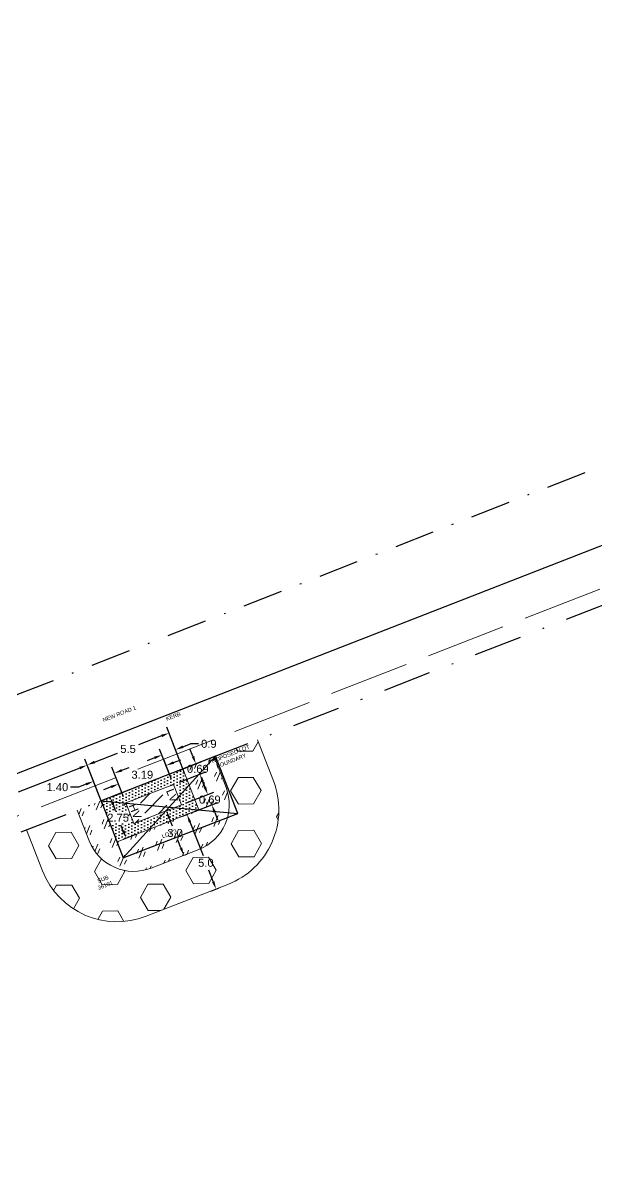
# Model space of a CAD drawing. Header units: metres. Extents: x 303471 to 304743, y 6269257 to 6269879.
# Drawn here: x 304260.9 to 304296.7, y 6269626.3 to 6269697.9 of the extents above; entities that cross this region are included whole.
import ezdxf
from ezdxf.enums import TextEntityAlignment as Align

# ---------------------------------------------------------------- set-up
doc = ezdxf.new("R2010")
doc.units = ezdxf.units.M
for name, pattern in [('DASHDOT2', [0.5, 0.25, -0.125, 0, -0.125]), ('DASHDOTX2', [2, 1, -0.5, 0, -0.5]), ('IE Trench LV', [6.5, 5, -1.5]), ('IECLTRLV', [6.5, 5, -1.5]), ('PHANTOM2', [1.25, 0.625, -0.125, 0.125, -0.125, 0.125, -0.125])]:
    doc.linetypes.add(name, pattern=pattern)
doc.layers.get('0').update_dxf_attribs({"color": 6})
for name, color, linetype in [('_User Miscellaneous1', 7, 'Continuous'), ('_User Miscellaneous4', 7, 'Continuous'), ('_User Miscellaneous5', 7, 'Continuous'), ('_User Miscellaneous6', 7, 'Continuous'), ('_User Miscellaneous7', 7, 'Continuous'), ('Notes', 7, 'Continuous'), ('Sub_SP_NEW', 2, 'Continuous')]:
    doc.layers.add(name, color=color, linetype=linetype)
doc.layers.add('Trench_SP_NEW', color=7, linetype='IECLTRLV', lineweight=20)
doc.styles.get("Standard").update_dxf_attribs({"font": 'arial.ttf'})
doc.dimstyles.get("Standard").update_dxf_attribs({"dimtxt": 0.18, "dimasz": 0.18, "dimexe": 0.18, "dimexo": 0.0625, "dimgap": 0.09, "dimtad": 0, "dimtih": 1, "dimtoh": 1, "dimdec": 4, "dimzin": 0, "dimdsep": 46, "dimtxsty": 'Standard', "dimcen": 0.09, "dimadec": 0, "dimazin": 0, "dimtfac": 1, "dimtdec": 4, "dimtofl": 0, "dimtmove": 0, "dimatfit": 3, "dimfxl": 1, "dimtolj": 1, "dimtzin": 0, "dimarcsym": 0})

# ---------------------------------------------------------------- blocks, each defined once
blk = doc.blocks.new('SUB_PADMOUNT_NEW')
for p, q in [((-3.84, 1.92), (3.84, -1.92)), ((3.84, 1.92), (-3.84, -1.92))]:
    blk.add_line(p, q)
blk.add_lwpolyline([(-3.84, -1.92), (3.84, -1.92), (3.84, 1.92), (-3.84, 1.92)], close=True)
for tag, height, flags, p in [('ASSET_NUM', 2.5, 8, (2, 2)), ('STREET_CODE', 0.2, 9, (1.5, 0)), ('OPERATING_VOLTAGE', 0.2, 9, (1.5, -0.4)), ('ORIENTATION', 0.2, 9, (1.5, -0.6)), ('OWNED_BY', 0.2, 9, (1.5, -0.8)), ('NO_PHASES', 0.2, 9, (1.5, -0.2)), ('OPERATED_BY', 0.2, 9, (1.5, -1)), ('CONSTRUCTED_VOLTAGE', 0.2, 9, (1.5, -1.4)), ('MAINTAINED_BY', 0.2, 9, (1.5, -1.2)), ('SECONDARY_VOLTAGE', 0.2, 9, (1.5, -1.6)), ('STATE', 0.2, 9, (1.5, -1.8)), ('SUBSTATION_TYPE', 0.2, 9, (1.5, -2.2)), ('PARENT', 0.2, 9, (1.5, -2)), ('SUBURB', 0.2, 9, (1.5, -2.8)), ('USAGE', 0.2, 9, (1.5, -2.4)), ('LEGEND', 0.2, 9, (1.5, -2.6)), ('Z', 0.2, 1, (1.5, -3.6)), ('STREETNAME', 0.2, 9, (1.5, -3)), ('LOCATION', 0.2, 9, (1.5, -3.2)), ('NOTES', 0.2, 9, (1.5, -3.4))]:
    blk.add_attdef(tag, text='', height=height, dxfattribs=dict(flags=flags)).set_placement(p, align=Align.MIDDLE_LEFT)
blk = doc.blocks.new('*D154')
at = {"layer": '_User Miscellaneous5', "color": 0, "linetype": 'Continuous', "lineweight": -2, "transparency": 16777216}
for p, q in [((304269.525, 6269653.339), (304268.086, 6269652.778)), ((304270.716, 6269651.658), (304269.845, 6269653.893)), ((304265.593, 6269649.661), (304264.722, 6269651.896)), ((304265.333, 6269651.705), (304266.772, 6269652.266))]:
    blk.add_line(p, q, dxfattribs=at)
at = {"layer": '_User Miscellaneous5', "color": 0, "linetype": 'Continuous', "lineweight": 0, "transparency": 16777216}
for points in [[(304269.494, 6269653.416), (304269.555, 6269653.261), (304269.991, 6269653.52)], [(304265.303, 6269651.783), (304265.364, 6269651.627), (304264.868, 6269651.524)]]:
    blk.add_solid(points, dxfattribs=at)
at = {"layer": 'Defpoints', "color": 0, "linetype": 'Continuous', "lineweight": 0, "transparency": 16777216}
for p in [(304269.991, 6269653.52), (304270.862, 6269651.285), (304265.739, 6269649.289)]:
    blk.add_point(p, dxfattribs=at)
at = {"layer": '_User Miscellaneous5', "color": 0, "linetype": 'Continuous', "lineweight": 0, "transparency": 16777216, "insert": (304267.429, 6269652.522), "char_height": 0.5, "attachment_point": 5}
blk.add_mtext('\\A1;5.5', dxfattribs=at)
blk = doc.blocks.new('*D153')
at = {"layer": '_User Miscellaneous5', "color": 0, "linetype": 'Continuous', "lineweight": -2, "transparency": 16777216}
for p, q in [((304266.856, 6269649.724), (304266.12, 6269649.437)), ((304266.488, 6269649.044), (304266.629, 6269648.683)), ((304267.125, 6269647.411), (304266.984, 6269647.772)), ((304267.857, 6269647.159), (304267.121, 6269646.872))]:
    blk.add_line(p, q, dxfattribs=at)
at = {"layer": '_User Miscellaneous5', "color": 0, "linetype": 'Continuous', "lineweight": 0, "transparency": 16777216}
for points in [[(304266.566, 6269649.074), (304266.411, 6269649.013), (304266.307, 6269649.51)], [(304267.203, 6269647.441), (304267.048, 6269647.381), (304267.307, 6269646.945)]]:
    blk.add_solid(points, dxfattribs=at)
at = {"layer": 'Defpoints', "color": 0, "linetype": 'Continuous', "lineweight": 0, "transparency": 16777216}
for p in [(304267.042, 6269649.797), (304267.307, 6269646.945), (304268.043, 6269647.232)]:
    blk.add_point(p, dxfattribs=at)
at = {"layer": '_User Miscellaneous5', "color": 0, "linetype": 'Continuous', "lineweight": 0, "transparency": 16777216, "insert": (304266.807, 6269648.227), "char_height": 0.5, "attachment_point": 5}
blk.add_mtext('\\A1;2.75', dxfattribs=at)
blk = doc.blocks.new('*D155')
at = {"layer": '_User Miscellaneous5', "color": 0, "linetype": 'Continuous', "lineweight": -2, "transparency": 16777216}
for p, q in [((304270.12, 6269650.685), (304269.66, 6269651.864)), ((304270.271, 6269651.673), (304270.737, 6269651.855)), ((304267.148, 6269649.526), (304266.688, 6269650.705)), ((304266.368, 6269650.15), (304265.902, 6269649.969))]:
    blk.add_line(p, q, dxfattribs=at)
at = {"layer": '_User Miscellaneous5', "color": 0, "linetype": 'Continuous', "lineweight": 0, "transparency": 16777216}
for points in [[(304270.241, 6269651.751), (304270.302, 6269651.596), (304269.806, 6269651.491)], [(304266.338, 6269650.228), (304266.398, 6269650.073), (304266.834, 6269650.332)]]:
    blk.add_solid(points, dxfattribs=at)
at = {"layer": 'Defpoints', "color": 0, "linetype": 'Continuous', "lineweight": 0, "transparency": 16777216}
for p in [(304269.806, 6269651.491), (304270.266, 6269650.312), (304267.294, 6269649.153)]:
    blk.add_point(p, dxfattribs=at)
at = {"layer": '_User Miscellaneous5', "color": 0, "linetype": 'Continuous', "lineweight": 0, "transparency": 16777216, "insert": (304268.32, 6269650.912), "char_height": 0.5, "attachment_point": 5}
blk.add_mtext('\\A1;3.19', dxfattribs=at)
blk = doc.blocks.new('*D156')
at = {"layer": '_User Miscellaneous5', "color": 0, "linetype": 'Continuous', "lineweight": -2, "transparency": 16777216}
for p, q in [((304267.148, 6269649.526), (304266.425, 6269651.38)), ((304267.036, 6269651.19), (304267.502, 6269651.371)), ((304265.845, 6269649.017), (304265.121, 6269650.872)), ((304264.335, 6269650.136), (304263.835, 6269650.136)), ((304264.801, 6269650.318), (304264.335, 6269650.136))]:
    blk.add_line(p, q, dxfattribs=at)
at = {"layer": '_User Miscellaneous5', "color": 0, "linetype": 'Continuous', "lineweight": 0, "transparency": 16777216}
for points in [[(304267.006, 6269651.267), (304267.066, 6269651.112), (304266.57, 6269651.008)], [(304264.77, 6269650.395), (304264.831, 6269650.24), (304265.266, 6269650.499)]]:
    blk.add_solid(points, dxfattribs=at)
at = {"layer": 'Defpoints', "color": 0, "linetype": 'Continuous', "lineweight": 0, "transparency": 16777216}
for p in [(304266.57, 6269651.008), (304267.294, 6269649.153), (304265.99, 6269648.644)]:
    blk.add_point(p, dxfattribs=at)
at = {"layer": '_User Miscellaneous5', "color": 0, "linetype": 'Continuous', "lineweight": 0, "transparency": 16777216, "insert": (304263.01, 6269650.136), "char_height": 0.5, "attachment_point": 5}
blk.add_mtext('\\A1;1.40', dxfattribs=at)
blk = doc.blocks.new('*D157')
at = {"layer": '_User Miscellaneous5', "color": 0, "linetype": 'Continuous', "lineweight": -2, "transparency": 16777216}
for p, q in [((304270.12, 6269650.685), (304269.403, 6269652.522)), ((304270.967, 6269651.015), (304270.251, 6269652.853)), ((304270.862, 6269652.662), (304271.328, 6269652.844)), ((304271.828, 6269652.844), (304271.328, 6269652.844)), ((304269.083, 6269651.968), (304268.617, 6269651.786))]:
    blk.add_line(p, q, dxfattribs=at)
at = {"layer": '_User Miscellaneous5', "color": 0, "linetype": 'Continuous', "lineweight": 0, "transparency": 16777216}
for points in [[(304270.831, 6269652.74), (304270.892, 6269652.584), (304270.396, 6269652.48)], [(304269.053, 6269652.046), (304269.113, 6269651.89), (304269.549, 6269652.15)]]:
    blk.add_solid(points, dxfattribs=at)
at = {"layer": 'Defpoints', "color": 0, "linetype": 'Continuous', "lineweight": 0, "transparency": 16777216}
for p in [(304270.396, 6269652.48), (304271.113, 6269650.643), (304270.266, 6269650.312)]:
    blk.add_point(p, dxfattribs=at)
at = {"layer": '_User Miscellaneous5', "color": 0, "linetype": 'Continuous', "lineweight": 0, "transparency": 16777216, "insert": (304272.483, 6269652.844), "char_height": 0.5, "attachment_point": 5}
blk.add_mtext('\\A1;0.9', dxfattribs=at)
blk = doc.blocks.new('*D149')
at = {"layer": '_User Miscellaneous5', "color": 0, "linetype": 'Continuous', "lineweight": -2, "transparency": 16777216}
for p, q in [((304270.792, 6269648.303), (304271.304, 6269648.503)), ((304271.3, 6269647.964), (304272.118, 6269645.864)), ((304272.752, 6269644.237), (304272.473, 6269644.953)), ((304272.607, 6269643.644), (304273.12, 6269643.844))]:
    blk.add_line(p, q, dxfattribs=at)
at = {"layer": '_User Miscellaneous5', "color": 0, "linetype": 'Continuous', "lineweight": 0, "transparency": 16777216}
for points in [[(304271.377, 6269647.995), (304271.222, 6269647.934), (304271.118, 6269648.43)], [(304272.83, 6269644.268), (304272.674, 6269644.207), (304272.933, 6269643.772)]]:
    blk.add_solid(points, dxfattribs=at)
at = {"layer": 'Defpoints', "color": 0, "linetype": 'Continuous', "lineweight": 0, "transparency": 16777216}
for p in [(304270.605, 6269648.231), (304272.421, 6269643.572), (304272.933, 6269643.772)]:
    blk.add_point(p, dxfattribs=at)
at = {"layer": '_User Miscellaneous5', "color": 0, "linetype": 'Continuous', "lineweight": 0, "transparency": 16777216, "insert": (304272.296, 6269645.408), "char_height": 0.5, "attachment_point": 5}
blk.add_mtext('\\A1;5.0', dxfattribs=at)
blk = doc.blocks.new('*D150')
at = {"layer": '_User Miscellaneous5', "color": 0, "linetype": 'Continuous', "lineweight": -2, "transparency": 16777216}
for p, q in [((304269.902, 6269648.7), (304270.012, 6269648.743)), ((304270.008, 6269648.205), (304270.194, 6269647.728)), ((304270.735, 6269646.341), (304270.549, 6269646.817)), ((304270.992, 6269645.905), (304271.103, 6269645.948))]:
    blk.add_line(p, q, dxfattribs=at)
at = {"layer": '_User Miscellaneous5', "color": 0, "linetype": 'Continuous', "lineweight": 0, "transparency": 16777216}
for points in [[(304270.086, 6269648.235), (304269.93, 6269648.174), (304269.826, 6269648.67)], [(304270.812, 6269646.372), (304270.657, 6269646.311), (304270.917, 6269645.875)]]:
    blk.add_solid(points, dxfattribs=at)
at = {"layer": 'Defpoints', "color": 0, "linetype": 'Continuous', "lineweight": 0, "transparency": 16777216}
for p in [(304269.715, 6269648.627), (304270.806, 6269645.832), (304270.917, 6269645.875)]:
    blk.add_point(p, dxfattribs=at)
at = {"layer": '_User Miscellaneous5', "color": 0, "linetype": 'Continuous', "lineweight": 0, "transparency": 16777216, "insert": (304270.371, 6269647.273), "char_height": 0.5, "attachment_point": 5}
blk.add_mtext('\\A1;3.0', dxfattribs=at)
blk = doc.blocks.new('*D151')
at = {"layer": '_User Miscellaneous5', "color": 0, "linetype": 'Continuous', "lineweight": -2, "transparency": 16777216}
for p, q in [((304271.486, 6269652.066), (304271.304, 6269652.532)), ((304270.387, 6269651.1), (304272.04, 6269651.746)), ((304270.638, 6269650.458), (304272.291, 6269651.103)), ((304272.101, 6269650.492), (304272.282, 6269650.026))]:
    blk.add_line(p, q, dxfattribs=at)
at = {"layer": '_User Miscellaneous5', "color": 0, "linetype": 'Continuous', "lineweight": 0, "transparency": 16777216}
for points in [[(304271.564, 6269652.096), (304271.408, 6269652.036), (304271.668, 6269651.6)], [(304272.178, 6269650.522), (304272.023, 6269650.462), (304271.919, 6269650.958)]]:
    blk.add_solid(points, dxfattribs=at)
at = {"layer": 'Defpoints', "color": 0, "linetype": 'Continuous', "lineweight": 0, "transparency": 16777216}
for p in [(304271.668, 6269651.6), (304270.015, 6269650.955), (304270.266, 6269650.312)]:
    blk.add_point(p, dxfattribs=at)
at = {"layer": '_User Miscellaneous5', "color": 0, "linetype": 'Continuous', "lineweight": 0, "transparency": 16777216, "insert": (304271.793, 6269651.279), "char_height": 0.5, "attachment_point": 5}
blk.add_mtext('\\A1;0.69', dxfattribs=at)
blk = doc.blocks.new('*D152')
at = {"layer": '_User Miscellaneous5', "color": 0, "linetype": 'Continuous', "lineweight": -2, "transparency": 16777216}
for p, q in [((304272.234, 6269650.147), (304272.052, 6269650.613)), ((304271.135, 6269649.181), (304272.788, 6269649.826)), ((304271.387, 6269648.536), (304273.041, 6269649.181)), ((304272.85, 6269648.57), (304273.032, 6269648.104))]:
    blk.add_line(p, q, dxfattribs=at)
at = {"layer": '_User Miscellaneous5', "color": 0, "linetype": 'Continuous', "lineweight": 0, "transparency": 16777216}
for points in [[(304272.312, 6269650.177), (304272.156, 6269650.116), (304272.416, 6269649.681)], [(304272.927, 6269648.6), (304272.772, 6269648.539), (304272.668, 6269649.035)]]:
    blk.add_solid(points, dxfattribs=at)
at = {"layer": 'Defpoints', "color": 0, "linetype": 'Continuous', "lineweight": 0, "transparency": 16777216}
for p in [(304272.416, 6269649.681), (304270.763, 6269649.036), (304271.015, 6269648.39)]:
    blk.add_point(p, dxfattribs=at)
at = {"layer": '_User Miscellaneous5', "color": 0, "linetype": 'Continuous', "lineweight": 0, "transparency": 16777216, "insert": (304272.542, 6269649.358), "char_height": 0.5, "attachment_point": 5}
blk.add_mtext('\\A1;0.69', dxfattribs=at)
blk = doc.blocks.new('*D160')
at = {"layer": '_User Miscellaneous5', "color": 0, "linetype": 'Continuous', "lineweight": -2, "transparency": 16777216}
for p, q in [((304265.593, 6269649.661), (304264.727, 6269651.885)), ((304264.406, 6269651.331), (304260.56, 6269649.832)), ((304254.67, 6269647.537), (304258.516, 6269649.035)), ((304254.925, 6269645.504), (304254.058, 6269647.728))]:
    blk.add_line(p, q, dxfattribs=at)
at = {"layer": '_User Miscellaneous5', "color": 0, "linetype": 'Continuous', "lineweight": 0, "transparency": 16777216}
for points in [[(304264.376, 6269651.408), (304264.437, 6269651.253), (304264.872, 6269651.512)], [(304254.639, 6269647.614), (304254.7, 6269647.459), (304254.204, 6269647.355)]]:
    blk.add_solid(points, dxfattribs=at)
at = {"layer": 'Defpoints', "color": 0, "linetype": 'Continuous', "lineweight": 0, "transparency": 16777216}
for p in [(304264.872, 6269651.512), (304265.739, 6269649.289), (304255.07, 6269645.131)]:
    blk.add_point(p, dxfattribs=at)
at = {"layer": '_User Miscellaneous5', "color": 0, "linetype": 'Continuous', "lineweight": 0, "transparency": 16777216, "insert": (304259.538, 6269649.434), "char_height": 0.5, "attachment_point": 5}
blk.add_mtext('\\A1;11.45', dxfattribs=at)

msp = doc.modelspace()

# ---------------------------------------------------------------- hatches: boundary and pattern name
at = {"layer": '_User Miscellaneous5', "linetype": 'Continuous', "lineweight": 0}
h = msp.add_hatch(dxfattribs=at)
h.set_pattern_fill('HEX', scale=0.3, angle=0.62495182)
h.paths.add_polyline_path([(304273.679, 6269644.062, 0.41452), (304276.521, 6269650.541), (304275.521, 6269653.1), (304272.81, 6269652.044), (304273.558, 6269650.125, -0.413984), (304271.854, 6269646.241), (304268.884, 6269645.081, -0.414214), (304264.998, 6269646.784), (304264.247, 6269648.707), (304261.08, 6269647.473), (304262.081, 6269644.907, 0.414094), (304268.555, 6269642.065)])
h.paths.add_polyline_path([(304271.687, 6269644.89), (304272.908, 6269644.89), (304272.908, 6269645.92), (304271.687, 6269645.92)], flags=24)
h = msp.add_hatch(dxfattribs=at)
h.set_pattern_fill('GOST_GLASS', scale=0.15, angle=22.90554648)
h.paths.add_polyline_path([(304271.854, 6269646.241, 0.413984), (304273.558, 6269650.125), (304272.81, 6269652.044), (304270.862, 6269651.285), (304271.864, 6269648.721), (304266.739, 6269646.724), (304265.739, 6269649.289), (304264.247, 6269648.707), (304264.998, 6269646.784, 0.414214), (304268.884, 6269645.081)])
h.paths.add_polyline_path([(304266.006, 6269647.709), (304267.615, 6269647.709), (304267.615, 6269648.739), (304266.006, 6269648.739)], flags=24)
h.paths.add_polyline_path([(304269.763, 6269646.754), (304270.984, 6269646.754), (304270.984, 6269647.785), (304269.763, 6269647.785)], flags=24)
h.paths.add_polyline_path([(304270.989, 6269650.76), (304272.599, 6269650.76), (304272.599, 6269651.791), (304270.989, 6269651.791)], flags=25)
h.paths.add_polyline_path([(304271.738, 6269648.841), (304273.347, 6269648.841), (304273.347, 6269649.871), (304271.738, 6269649.871)], flags=25)
at = {"layer": '_User Miscellaneous5'}
h = msp.add_hatch(dxfattribs=at)
h.set_pattern_fill('DOTS', scale=0.125, angle=88.90555, style=0)
h.set_pattern_definition([(88.9055464818, (0, 0), (-0.1965061550294, 0.1029909354914), [0, -0.1984375])])
h.paths.add_polyline_path([(304271.864, 6269648.721), (304270.862, 6269651.285), (304265.739, 6269649.289), (304266.739, 6269646.724)])
h.paths.add_polyline_path([(304267.294, 6269649.153), (304270.266, 6269650.312), (304270.763, 6269649.036), (304267.793, 6269647.876)], flags=16)
h.paths.add_polyline_path([(304270.466, 6269650.184), (304270.468, 6269650.186), (304270.482, 6269650.184), (304270.458, 6269650.188)], flags=16)
h.paths.add_polyline_path([(304266.127, 6269648.503), (304266.095, 6269647.962), (304267.423, 6269647.818), (304267.48, 6269648.491)], flags=16)
at = {"layer": '_User Miscellaneous5', "linetype": 'IE Trench LV'}
h = msp.add_hatch(dxfattribs=at)
h.set_pattern_fill('ANSI31', scale=0.2, angle=0.62495182)
h.paths.add_polyline_path([(304270.266, 6269650.312), (304267.294, 6269649.153), (304267.793, 6269647.876), (304270.763, 6269649.036)])
h.paths.add_polyline_path([(304269.478, 6269649.978), (304269.888, 6269648.953), (304270.672, 6269649.269), (304270.271, 6269650.298)], flags=16)
h.paths.add_polyline_path([(304267.14, 6269649.05), (304267.594, 6269647.917), (304268.551, 6269648.301), (304268.096, 6269649.434)])

# ---------------------------------------------------------------- linework, layer by layer
at = {"layer": '_User Miscellaneous1', "color": 1, "linetype": 'DASHDOT2', "ltscale": 10, "flags": 128}
msp.add_lwpolyline([(304479.892, 6269741.655), (304505.67, 6269683.99), (304349.291, 6269622.884), (304338.368, 6269618.616), (304209.389, 6269568.217), (304209.389, 6269568.217), (304176.396, 6269623.063), (304315.405, 6269677.381), (304326.328, 6269681.65)], close=True, dxfattribs=at)
at = {"layer": '_User Miscellaneous1', "color": 8, "linetype": 'DASHDOTX2', "ltscale": 3}
msp.add_lwpolyline([(304269.759, 6269591.807, 0.008613), (304252.25, 6269638.666), (304255.07, 6269645.131), (304301.576, 6269663.253), (304308.272, 6269660.502), (304328.649, 6269614.818)], format="xyb", dxfattribs=at)
at = {"layer": '_User Miscellaneous4', "color": 8, "flags": 128}
msp.add_lwpolyline([(304266.498, 6269590.532, 0.008631), (304248.999, 6269637.37, -0.415165), (304253.823, 6269648.402), (304300.524, 6269666.599, -0.400225), (304311.373, 6269662.142), (304331.912, 6269616.093)], format="xyb", dxfattribs=at)
at = {"layer": '_User Miscellaneous5', "linetype": 'Continuous', "lineweight": 0, "ltscale": 5, "flags": 128}
msp.add_lwpolyline([(304261.08, 6269647.473), (304262.081, 6269644.907, 0.414094), (304268.555, 6269642.065), (304273.679, 6269644.062, 0.41452), (304276.521, 6269650.541), (304275.521, 6269653.1)], format="xyb", dxfattribs=at)
at = {"layer": '_User Miscellaneous5', "color": 7, "linetype": 'Continuous', "lineweight": 0, "flags": 128}
msp.add_lwpolyline([(304264.247, 6269648.707), (304264.998, 6269646.784, 0.414214), (304268.884, 6269645.081), (304271.854, 6269646.241, 0.413984), (304273.558, 6269650.125), (304272.81, 6269652.044)], format="xyb", dxfattribs=at)
at = {"layer": '_User Miscellaneous5', "linetype": 'Continuous', "lineweight": 0, "ltscale": 5, "flags": 128}
msp.add_lwpolyline([(304265.739, 6269649.289), (304266.739, 6269646.724), (304271.864, 6269648.721), (304270.862, 6269651.285), (304265.739, 6269649.289)], dxfattribs=at)
at = {"layer": '_User Miscellaneous5', "color": 7, "linetype": 'Continuous', "lineweight": 0, "flags": 128}
msp.add_lwpolyline([(304267.792, 6269647.875), (304270.763, 6269649.036), (304270.266, 6269650.312), (304267.294, 6269649.153), (304267.793, 6269647.876)], dxfattribs=at)
at = {"layer": 'Trench_SP_NEW', "linetype": 'IE Trench LV', "flags": 128}
msp.add_lwpolyline([(304255.932, 6269646.547), (304255.932, 6269646.547), (304255.932, 6269646.547), (304299.942, 6269663.684)], dxfattribs=at)

# ---------------------------------------------------------------- block references
at = {"layer": 'Sub_SP_NEW', "rotation": 21.28887948596145}
msp.add_blockref('SUB_PADMOUNT_NEW', (304270.014, 6269648.894), dxfattribs=at)

# ---------------------------------------------------------------- texts
at = {"layer": '_User Miscellaneous6', "linetype": 'PHANTOM2', "lineweight": 0, "ltscale": 2, "char_height": 0.25, "attachment_point": 5, "rotation": 21.28888}
for s, insert, width in [('KERB', (304270.255, 6269654.566), 3.99738), ('PROPOSED LOT BOUNDARY', (304273.812, 6269651.977), 3.99738), ('LOT 3', (304270.008, 6269647.232), 0.95612)]:
    msp.add_mtext(s, dxfattribs=dict(at, insert=insert, width=width))
at = {"layer": '_User Miscellaneous6', "linetype": 'PHANTOM2', "lineweight": 0, "ltscale": 2, "char_height": 0.5, "attachment_point": 1, "rotation": 291.84216}
for s, insert in [('LV', (304270.261, 6269650.102)), ('HV', (304267.925, 6269649.17))]:
    msp.add_mtext_dynamic_manual_height_columns(s, width=0.96987, gutter_width=8, heights=[0], dxfattribs=dict(at, insert=insert))
at = {"layer": '_User Miscellaneous7', "linetype": 'PHANTOM2', "lineweight": 0, "ltscale": 2, "insert": (304266.885, 6269654.724), "char_height": 0.25, "width": 3.99738, "attachment_point": 5, "rotation": 21.28888}
msp.add_mtext('NEW ROAD 1', dxfattribs=at)
at = {"layer": 'Notes', "linetype": 'PHANTOM2', "lineweight": 0, "ltscale": 2, "insert": (304265.932, 6269644.198), "char_height": 0.25, "width": 0.95612, "attachment_point": 5, "rotation": 21.28888}
msp.add_mtext('SUB 36101', dxfattribs=at)

# ---------------------------------------------------------------- dimensions: what is measured, and where the dimension line sits
at = {"layer": '_User Miscellaneous5', "color": 7, "linetype": 'Continuous', "lineweight": 0}
for p1, p2, distance, override, picture, middle in [((304265.739, 6269649.289), (304270.862, 6269651.285), 2.399, {"dimscale": 0, "dimtxt": 2.5, "dimasz": 2.5, "dimexe": 2, "dimexo": 2, "dimgap": 1, "dimdec": 1, "dimcen": 0.45}, '*D154', (304267.429, 6269652.522)), ((304255.07, 6269645.131), (304265.739, 6269649.289), 2.386, {"dimscale": 0, "dimtxt": 2.5, "dimasz": 2.5, "dimexe": 2, "dimexo": 2, "dimgap": 1, "dimdec": 2, "dimcen": 0.45}, '*D160', (304259.538, 6269649.434)), ((304267.294, 6269649.153), (304270.266, 6269650.312), 1.266, {"dimscale": 0, "dimtxt": 2.5, "dimasz": 2.5, "dimexe": 2, "dimexo": 2, "dimgap": 1, "dimdec": 2, "dimcen": 0.45}, '*D155', (304268.32, 6269650.912)), ((304267.042, 6269649.797), (304268.043, 6269647.232), -0.79, {"dimscale": 0.2, "dimtxt": 2.5, "dimasz": 2.5, "dimexe": 1, "dimexo": 1, "dimgap": 1, "dimdec": 2, "dimcen": 0.45}, '*D153', (304266.807, 6269648.227)), ((304269.715, 6269648.627), (304270.806, 6269645.832), 0.119, {"dimscale": 0.2, "dimtxt": 2.5, "dimasz": 2.5, "dimexe": 1, "dimexo": 1, "dimgap": 1, "dimdec": 1, "dimcen": 0.45}, '*D150', (304270.371, 6269647.273))]:
    dim = msp.add_aligned_dim(p1=p1, p2=p2, distance=distance, dimstyle='Standard', override=override, dxfattribs=at)
    dim.commit()
    dim.dimension.update_dxf_attribs({"geometry": picture, "text_midpoint": middle})
for base, p1, p2, angle, text, picture, middle in [((304270.396, 6269652.48), (304270.266, 6269650.312), (304271.113, 6269650.643), 21.31239, '0.9', '*D157', (304271.918, 6269652.641)), ((304266.57, 6269651.008), (304265.99, 6269648.644), (304267.294, 6269649.153), 21.31236, '1.40', '*D156', (304263.01, 6269650.136))]:
    dim = msp.add_linear_dim(base=base, p1=p1, p2=p2, angle=angle, text=text, dimstyle='Standard', override={"dimscale": 0, "dimtxt": 2.5, "dimasz": 2.5, "dimexe": 2, "dimexo": 2, "dimgap": 1, "dimdec": 2, "dimcen": 0.45}, dxfattribs=at)
    dim.commit()
    dim.dimension.update_dxf_attribs({"geometry": picture, "text_midpoint": middle, "dimtype": 161})
for base, p1, p2, angle, override, picture, middle in [((304271.668, 6269651.6), (304270.266, 6269650.312), (304270.015, 6269650.955), 111.32423, {"dimscale": 0.2, "dimtxt": 2.5, "dimasz": 2.5, "dimexe": 2, "dimexo": 2, "dimgap": 1, "dimdec": 2, "dimcen": 0.45}, '*D151', (304271.793, 6269651.279)), ((304272.416, 6269649.681), (304271.015, 6269648.39), (304270.763, 6269649.036), 111.32406, {"dimscale": 0.2, "dimtxt": 2.5, "dimasz": 2.5, "dimexe": 2, "dimexo": 2, "dimgap": 1, "dimdec": 2, "dimcen": 0.45}, '*D152', (304272.542, 6269649.358)), ((304272.933, 6269643.772), (304270.605, 6269648.231), (304272.421, 6269643.572), 291.28888, {"dimscale": 0.2, "dimtxt": 2.5, "dimasz": 2.5, "dimexe": 1, "dimexo": 1, "dimgap": 1, "dimdec": 1, "dimcen": 0.45}, '*D149', (304272.296, 6269645.408))]:
    dim = msp.add_linear_dim(base=base, p1=p1, p2=p2, angle=angle, dimstyle='Standard', override=override, dxfattribs=at)
    dim.commit()
    dim.dimension.update_dxf_attribs({"geometry": picture, "text_midpoint": middle, "dimtype": 161})

doc.saveas('drawing.dxf')
